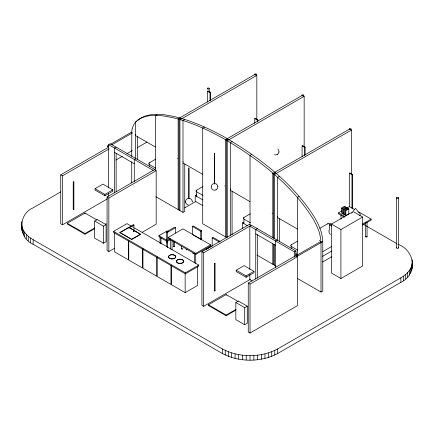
<?xml version="1.0" encoding="UTF-8"?>
<svg xmlns="http://www.w3.org/2000/svg" width="434" height="434" viewBox="0 0 434 434"><rect width="100%" height="100%" fill="white"/><g stroke="black" fill="none" stroke-linecap="round" stroke-linejoin="round"><path stroke-width="0.65" d="M134.025 231.295L133.357 231.268L134.025 231.295L134.03 228.159M73.232 182.03L73.888 181.965L73.888 209.297L73.579 209.492L73.221 209.297L73.221 181.976L73.888 181.976M73.221 209.297L73.888 209.297M174.365 241.304L174.365 246.545L173.915 246.783L173.47 246.545L173.47 241.304M214.396 263.487L215.069 263.487L215.069 290.807L214.754 290.997L214.396 290.807L214.396 263.487L215.069 263.487M214.396 290.807L215.069 290.807M397.935 244.261C415.284 250.651 418.088 273.995 400.864 282.382L277.63 353.531C260.78 362.417 239.275 362.417 222.425 353.531L33.136 244.25C17.832 237.865 17.832 214.201 33.136 207.821L60.717 191.893M21.7 228.311L21.89 226.103M412.3 261.892C412.213 268.982 406.653 274.516 400.864 277.831L277.63 348.979C260.78 357.86 239.275 357.86 222.425 348.979L33.136 239.693C27.347 236.378 21.787 230.845 21.7 223.754M211.222 186.414C210.745 188.958 213.788 191.134 216.034 189.859M278.975 152.041L278.802 150.43L277.896 149.095M185.589 201.213L185.589 202.125M192.219 202.125L192.219 201.213M278.981 151.992C278.878 153.896 276.431 155.584 274.478 154.716M328.972 230.823L329.184 232.798L330.399 234.528M277.695 216.289L277.695 216.577M185.6 201.132L186.056 199.917L187.076 198.875M328.988 230.72L328.967 230.883M211.233 186.332L211.689 185.117L212.709 184.076M173.47 246.507L173.822 246.273M177.528 158.459L177.528 158.746M183.05 161.649L183.05 161.936M224.85 185.785L224.85 186.067M230.373 188.969L230.373 189.257M135.728 134.328L135.728 134.616M272.172 213.105L272.172 213.392M319.495 240.425L319.495 240.713M132.337 128.312L132.43 127.949A18.488 10.676 60 0 1 132.614 127.325L133.878 124.466L135.663 121.987A44.762 25.839 60 0 1 137.974 119.887C149.448 112.525 164.047 115.639 176.454 118.569C193.965 123.278 210.485 131.117 226.179 140.09M132.272 128.551L132.158 128.99A8.496 4.904 60 0 0 132.072 129.386L131.931 130.384A42.185 24.353 60 0 0 131.806 131.578L131.724 156.381M215.958 189.897L217.494 188.437L217.852 186.414M353.428 210.816L355.517 208.385L357.605 210.816M166.878 242.487L166.878 242.823M128.936 228.024L128.594 227.449L128.914 228.04L131.48 226.559M277.576 154.325L277.25 154.526M136.553 121.477L135.663 121.987L135.663 159.283M297.35 278.4L321.008 292.06L322.782 291.035L322.782 241.629L322.245 236.807A47.132 27.212 60 0 0 321.54 233.324L320.693 230.221A10.948 6.32 60 0 0 320.167 228.843L318.534 225.029A26.68 15.407 60 0 0 317.791 223.396L315.947 219.837A50.485 29.149 60 0 0 314.65 217.537C292.841 182.817 259.158 157.146 224.074 136.867C211.852 130.102 199.135 124.14 185.839 119.795C181.396 118.352 176.888 117.099 172.314 116.144C166.944 115.482 160.401 113.128 155.383 115.406L155.383 170.774M108.652 187.982L108.652 144.636L110.231 143.73L154.792 169.455L107.073 197.003L107.073 250.51L108.847 251.536L114.69 248.161M107.784 145.862L108.934 145.195M110.67 144.197L131.442 132.202M111.804 144.831L132.001 133.167M107.496 198.81L62.512 224.779L60.738 223.754L60.738 174.804L108.061 147.484M207.436 102.023L207.436 91.248L207.929 90.961L210.495 92.442L210.495 100.525M60.738 174.804L62.512 175.83L109.249 148.846M207.436 91.248L210.002 92.73L210.495 92.442M116.144 147.142L114.565 148.054L114.565 192.756M178.157 209.584L178.157 118.77L255.056 74.371M180.821 118.26L179.041 119.285L179.041 210.094M178.157 118.77L179.931 119.795L256.83 75.397L256.83 119.448M184.759 119.448L182.985 120.473L182.985 212.372L184.759 211.347L184.759 164.047M115.878 160.048L122.334 156.321M127.026 153.609L132.31 150.56M137.589 147.511L146.98 142.092M135.864 158.524L134.285 159.435L134.285 181.786M95.046 188.692L102.934 184.141L112.791 189.832L112.791 191.199L104.903 195.75L95.046 190.059L95.046 188.692L104.903 194.383L112.791 189.832M204.479 127.032L202.705 128.057L202.705 223.754L226.808 237.675M149.269 166.439L149.269 164.448A1.953 1.128 0 0 1 149.269 162.853L155.676 159.153M107.073 197.003L108.847 198.029L156.169 170.708L156.169 224.21L142.151 232.309M94.72 228.609L84.993 234.23L67.243 223.982L67.243 223.298L84.993 213.056L97.01 219.995M254.758 123.283L254.758 118.569L255.252 118.287L257.818 119.762L257.818 121.113M254.758 118.569L257.324 120.05L257.818 119.762M225.479 236.904L225.479 139.683L302.379 95.29M228.143 139.173L226.364 140.198L226.364 237.414M225.479 139.683L227.253 140.708L304.153 96.315L304.153 146.947M232.082 141.489L230.308 142.515L230.308 235.646M94.655 221.025L97.216 219.544L106.091 224.666L106.091 241.743L103.525 243.224L94.655 238.098L94.655 221.025L103.525 226.147L106.091 224.666M67.243 223.298L84.993 233.546L94.72 227.926M113.583 231.382L126.988 223.64L198.761 265.082L198.761 266.102L185.356 273.843L113.583 232.407L113.583 231.382L185.356 272.818L198.761 265.082M251.801 154.352L250.027 155.377L250.027 224.796M140.594 234.344L128.762 227.329L140.594 234.344L131.724 239.465L119.892 232.635L133.65 224.535M119.892 232.635L128.8 227.492M132.728 225.837L133.656 225.306M196.363 194.888A1.953 1.128 0 0 0 196.591 196.32L196.591 191.768A1.953 1.128 0 0 1 196.591 190.173L202.998 186.479M202.835 205.618L195.213 201.219L195.213 195.522L196.374 194.855M184.629 207.897L195.783 201.457M119.892 232.456L131.724 239.286L140.594 234.159M302.08 156.663L302.08 145.889L302.574 145.607L305.14 147.088L305.14 155.166M302.08 145.889L304.646 147.37L305.14 147.088M170.524 239.601L167.215 241.516L158.931 236.736L158.931 235.711L167.215 230.926L168.316 231.566M175.591 227.682L167.312 232.467L167.312 240.436L166.423 239.921L166.423 231.951L174.707 227.172L175.591 227.682L175.591 232.998M272.802 237.794L272.802 173.41L349.701 129.017M275.46 172.9L273.686 173.925L273.686 238.309M272.802 173.41L274.576 174.435L351.475 130.043L351.475 174.094M168.197 237.414L182.985 228.881L210.593 244.814L210.593 245.839L195.805 254.378L168.197 238.44L168.197 237.414L195.805 253.353L210.593 244.814M158.931 235.711L167.215 240.49L170.074 238.841M192.452 226.488L193.342 225.978L201.62 230.758L201.62 238.727L200.73 239.237L192.452 234.458L192.452 226.488L200.73 231.268L201.62 230.758M279.404 176.394L277.63 177.419L277.63 240.74M243.686 222.208A1.953 1.128 0 0 0 243.913 223.64L243.913 219.089A1.953 1.128 0 0 1 243.913 217.494L250.32 213.799M212.172 245.839L212.172 237.87L213.056 237.36L220.233 241.505M242.535 228.539L242.535 222.848L243.696 222.175M250.429 279.306L203.692 306.29L201.918 305.265L201.918 251.758L249.241 224.438L251.015 225.463M206.334 249.322L212.405 245.818M299.124 196.342L297.35 197.367L297.35 305.72L250.027 333.041L248.253 332.015L248.253 283.066L295.576 255.745L297.35 256.771L250.027 284.091L248.253 283.066M201.918 251.758L203.692 252.783L251.405 225.235L295.966 250.96L295.966 256.38M349.403 206.882L349.403 173.209L349.896 172.927L352.457 174.408L352.457 208.749M257.324 228.653L255.745 229.559L255.745 279.002M349.403 173.209L351.969 174.69L352.457 174.408M171.354 265.082L171.354 284.661L185.155 292.63L197.383 285.572L197.383 266.666M277.038 240.035L275.46 240.946L275.46 267.36M343.289 212.942L342.307 213.512L341.515 213.056L341.515 208.049L344.471 206.34L345.263 206.796L345.263 208.049M341.515 208.049L342.307 208.504L345.263 206.796M236.226 270.203L244.114 265.646L253.971 271.342L253.971 272.704L246.083 277.261L236.226 271.57L236.226 270.203L246.083 275.894L253.971 271.342M345.068 213.967L344.081 214.537L343.289 214.081L343.289 209.069L346.251 207.365L347.037 207.821L347.037 209.698M343.289 209.069L344.081 209.524L347.037 207.821M344.422 217.239L338.558 213.853L338.558 212.828L341.981 210.848M346.549 208.217L349.403 206.568L354.681 209.611M345.068 210.094L348.025 208.391L348.811 208.841L348.811 213.853L345.855 215.562L345.068 215.107L345.068 210.094L345.855 210.55L348.811 208.841M291.236 248.4L291.236 246.409A1.953 1.128 0 0 1 291.236 244.814L297.643 241.12M319.76 228.349L327.909 223.64A1.953 1.128 0 0 1 330.67 223.64L340.923 229.559L362.612 217.038L362.612 265.988L340.923 278.514L331.462 273.046L331.462 224.096L353.151 211.575L362.612 217.038M329.39 230.15L329.39 224.839L330.279 224.324L331.934 225.284M249.832 269.492L249.832 226.147L294.393 251.872L295.966 250.96M235.901 310.12L226.168 315.735L208.423 305.493L208.423 304.809L226.168 294.561L238.19 301.505M296.167 255.631L296.856 255.23L296.856 256.586M297.068 255.149L320.731 241.488M297.605 256.125A0.559 0.32 60 0 0 297.48 255.273A0.559 0.32 60 0 0 296.959 255.49A0.559 0.32 60 0 0 297.605 256.125L322.782 241.629M362.531 224.031L371.092 219.089L371.092 220.114L362.531 225.056M322.82 251.622L331.554 246.583M235.83 302.531L238.396 301.05L247.266 306.176L247.266 323.249L244.705 324.73L235.83 319.608L235.83 302.531L244.705 307.657L247.266 306.176M322.565 256.326L331.842 250.971M208.423 304.809L226.168 315.057L235.901 309.437M322.565 262.017L331.842 256.662M213.034 183.886L214.537 183.528L216.034 183.886M187.401 198.685C189.349 197.606 192.034 199.043 192.224 201.262M105.853 223.499L106.292 223.369M186.408 249.463C185.231 249.913 187.662 250.141 186.777 249.496M193.146 253.331C191.866 253.852 194.557 253.95 193.369 253.337M167.307 242.904L167.66 242.655L167.307 242.4M157.157 114.381C151.135 114.381 144.75 115.232 139.753 118.862A44.762 25.839 60 0 0 137.893 120.478M174.012 246.273L174.365 246.523M188.231 204.951L186.446 203.947L185.6 202.211M216.127 183.929L217.26 184.933L217.863 186.512M303.263 95.8L304.153 96.315M255.941 74.887L256.83 75.397M350.585 129.527L351.475 130.043M357.611 211.304L371.092 219.089M363.361 224.302L396.763 243.588M338.558 212.828L345.008 216.55M329.39 224.839L331.598 226.114M135.663 135.647L155.383 147.028M182.985 162.967L202.705 174.349M230.308 190.287L250.027 201.669M277.63 217.608L297.35 228.995M149.269 164.448L155.578 168.088M196.591 191.768L202.9 195.408M243.913 219.089L250.223 222.734M291.236 246.409L297.545 250.055M154.395 169.683L156.169 170.708M108.652 144.636L153.213 170.367M195.213 195.522L202.9 199.965M242.535 222.848L247.809 225.892M295.717 253.554L297.545 254.606M295.711 254.568L296.856 255.23M114.565 152.377L134.285 163.764M255.745 233.888L275.46 245.27M155.958 196.77L182.985 212.372M256.95 255.078L275.943 266.037M212.172 237.87L219.349 242.015M251.98 280.89L249.832 279.653L249.832 274.234M166.423 231.951L167.312 232.467M226.456 140.253C259.868 160.271 291.984 185.15 312.876 218.562A50.485 29.149 60 0 1 314.173 220.863L316.017 224.421A26.68 15.407 60 0 1 316.76 226.054L318.393 229.863A10.948 6.32 60 0 1 318.919 231.246L319.766 234.349A47.132 27.212 60 0 1 320.471 237.827L321.008 242.655L321.008 292.06M412.11 264.235L412.3 266.443M412.11 259.684L412.11 268.657M411.551 266.292L411.551 270.843M410.618 268.434L410.618 272.986M409.327 270.518L409.327 275.069M407.689 272.519L407.689 277.071M405.719 274.413L405.719 278.97M403.441 276.192L403.441 280.744M400.864 277.831L400.864 282.382M398.488 197.839A0.977 0.564 0 0 1 396.969 198.267A0.977 0.564 0 0 1 397.088 197.296A0.977 0.564 0 0 1 398.488 197.839L398.488 247.89M396.54 197.801L396.54 247.89M367.055 222.11L367.055 236.736M365.661 222.772L365.661 236.736M351.969 174.69L351.969 208.363M345.855 210.55L345.855 215.562M344.081 209.524L344.081 214.537M342.307 208.504L342.307 213.512M341.015 215.183L341.015 219.17M340.923 229.559L340.923 278.514M327.909 223.64L327.909 224.21M304.646 147.37L304.646 155.453M294.393 251.872L294.393 257.291M291.236 244.814L291.236 245.384M279.404 218.834L279.404 241.738M277.63 348.979L277.63 353.531M274.793 350.466L274.793 355.017M274.576 174.435L274.576 238.819M274.576 244.239L274.576 265.25M273.686 244.407L273.686 264.74M272.802 243.892L272.802 264.225M271.717 351.779L271.717 356.336M268.429 352.918L268.429 357.47M264.968 353.862L264.968 358.419M261.36 354.611L261.36 359.162M257.644 355.148L257.644 359.699M257.324 120.05L257.324 122.068M257.324 234.745L257.324 278.091M253.852 355.473L253.852 360.025M250.027 284.091L250.027 333.041M250.027 355.582L250.027 360.133M246.203 355.473L246.203 360.025M246.083 275.894L246.083 277.261M244.705 307.657L244.705 324.73M243.913 217.494L243.913 218.063M242.411 355.148L242.411 359.699M238.695 354.611L238.695 359.162M235.087 353.862L235.087 358.419M232.082 191.432L232.082 234.62M231.626 352.918L231.626 357.47M228.338 351.779L228.338 356.336M227.253 140.708L227.253 237.252M226.168 294.561L226.168 295.245M226.168 315.057L226.168 315.735M225.262 350.466L225.262 355.017M222.425 348.979L222.425 353.531M214.673 153.175L214.673 183.913M214.396 153.175L214.396 183.913M210.002 92.73L210.002 100.807M209.204 88.514L209.204 91.9M203.692 252.783L203.692 306.29M201.522 238.895L201.522 239.921M200.73 231.268L200.73 239.237M196.591 190.173L196.591 190.743M195.805 253.353L195.805 254.378M195.712 254.096L195.712 263.405M194.318 253.429L194.318 262.738M189.04 167.974L189.04 198.712M188.763 167.974L188.763 198.712M185.356 272.818L185.356 273.843M185.155 273.724L185.155 292.63M181.499 246.143L181.499 248.801M179.931 119.795L179.931 210.609M172.048 240.436L172.048 249.745M170.958 265.527L170.958 284.433L157.157 276.463L157.157 256.885M170.654 239.107L170.654 249.078M167.66 241.255L167.66 247.781M167.215 240.49L167.215 241.516M166.764 240.604L166.764 246.479M160.954 237.387L160.954 243.913M160.065 237.387L160.065 243.262M156.761 257.329L156.761 276.236L142.96 268.266L142.96 248.687M149.269 162.853L149.269 163.423M142.569 248.46L142.569 268.038L128.762 260.069L128.762 241.163M137.442 136.558L137.442 159.614M134.03 224.845L134.03 226.608M133.357 225.219L133.357 226.119M131.724 161.795L131.724 182.774M128.372 240.935L128.372 259.841L114.565 251.872L114.565 232.971M116.144 153.24L116.144 191.844M108.847 198.029L108.847 251.536M108.652 193.401L108.652 196.108M104.903 194.383L104.903 195.75M103.525 226.147L103.525 243.224M84.993 213.056L84.993 213.74M84.993 233.546L84.993 234.23M62.512 175.83L62.512 224.779M33.136 239.693L33.136 244.25M30.559 238.054L30.559 242.606M28.281 236.28L28.281 240.832M26.311 234.382L26.311 238.933M24.673 232.38L24.673 236.937M23.382 230.297L23.382 234.854M22.449 228.154L22.449 232.705M21.89 221.546L21.89 230.519M320.65 241.95A0.559 0.32 60 0 1 320.916 241.472A0.559 0.32 60 0 1 321.404 242.177A0.559 0.32 60 0 1 320.954 242.389M131.345 132.592A0.559 0.32 60 0 1 131.692 132.213A0.559 0.32 60 0 1 132.11 132.978A0.559 0.32 60 0 1 131.583 133.032M182.486 248.432A0.7 0.401 0 0 1 182.785 249.018A0.7 0.401 0 0 1 181.743 249.105A0.7 0.401 0 0 1 181.743 248.498M358.354 212.345A4.741 2.734 0 0 1 359.678 215.844M351.204 213.398A4.741 2.734 0 0 1 351.356 213.224M352.413 212.465A4.741 2.734 0 0 1 352.674 212.345M366.735 236.394A0.7 0.401 0 0 1 366.866 237.013A0.7 0.401 0 0 1 365.791 236.969A0.7 0.401 0 0 1 366.068 236.367M398.206 247.494A0.977 0.564 0 0 1 398.19 248.297A0.977 0.564 0 0 1 396.79 248.27A0.977 0.564 0 0 1 396.877 247.467M107.675 146.209A0.559 0.32 60 0 0 108.321 146.838A0.559 0.32 60 0 0 108.191 145.992A0.559 0.32 60 0 0 107.675 146.209M178.217 263.248A3.624 2.094 0 0 0 183.653 261.436A3.624 2.094 0 0 0 178.445 259.369A3.624 2.094 0 0 0 178 262.988A3.624 2.094 0 0 0 183.647 261.404A3.624 2.094 0 0 0 178.217 259.624A3.624 2.094 0 0 0 178.217 263.248M170.329 258.697A3.624 2.094 0 0 0 175.77 256.885A3.624 2.094 0 0 0 170.557 254.818A3.624 2.094 0 0 0 170.112 258.436A3.624 2.094 0 0 0 175.759 256.852A3.624 2.094 0 0 0 170.329 255.073A3.624 2.094 0 0 0 170.329 258.697M349.647 129.538A0.977 0.564 0 0 0 351.166 129.115A0.977 0.564 0 0 0 349.766 128.567A0.977 0.564 0 0 0 349.647 129.538M302.384 95.833A0.977 0.564 0 0 0 303.843 95.344A0.977 0.564 0 0 0 302.384 94.856A0.977 0.564 0 0 0 302.384 95.833M255.002 74.898A0.977 0.564 0 0 0 256.521 74.469A0.977 0.564 0 0 0 255.121 73.921A0.977 0.564 0 0 0 255.002 74.898M207.68 88.981A0.977 0.564 0 0 0 209.199 88.558A0.977 0.564 0 0 0 207.799 88.01A0.977 0.564 0 0 0 207.68 88.981"/></g></svg>
